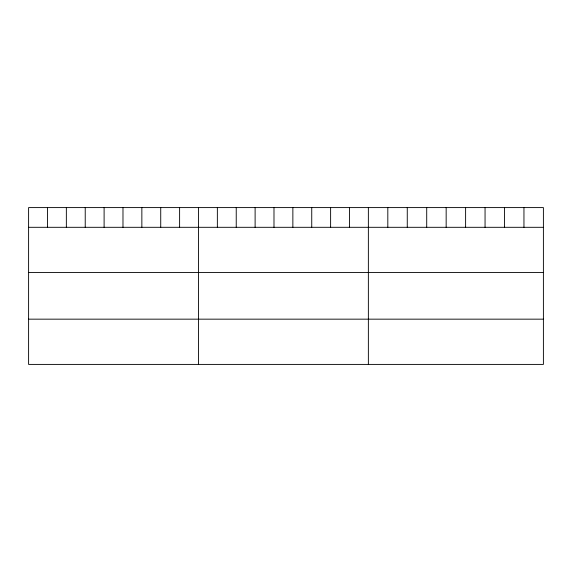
<?xml version="1.0" encoding="UTF-8"?>
<svg xmlns="http://www.w3.org/2000/svg" width="572" height="572" viewBox="0 0 572 572"><rect width="100%" height="100%" fill="white"/><g stroke="black" fill="none" stroke-linecap="round" stroke-linejoin="round"><path stroke-width="0.86" d="M543.4 227.306L543.4 364.407L28.6 364.407L28.6 207.593L543.4 207.593L543.4 227.306L28.6 227.306M28.6 272.551L543.4 272.551M28.6 319.162L543.4 319.162M523.952 207.593L523.952 227.306M504.504 207.593L504.504 227.306M485.056 207.593L485.056 227.306M465.608 207.593L465.608 227.306M446.16 207.593L446.16 227.306M426.712 207.593L426.712 227.306M407.264 207.593L407.264 227.306M387.816 207.593L387.816 227.306M368.368 207.593L368.368 364.407M349.492 207.593L349.492 227.306M330.616 207.593L330.616 227.306M311.74 207.593L311.74 227.306M292.864 207.593L292.864 227.306M273.988 207.593L273.988 227.306M255.112 207.593L255.112 227.306M236.236 207.593L236.236 227.306M217.36 207.593L217.36 227.306M198.484 207.593L198.484 364.407M179.608 207.593L179.608 227.306M160.732 207.593L160.732 227.306M141.856 207.593L141.856 227.306M122.98 207.593L122.98 227.306M104.104 207.593L104.104 227.306M85.228 207.593L85.228 227.306M66.352 207.593L66.352 227.306M47.476 207.593L47.476 227.306"/></g></svg>
